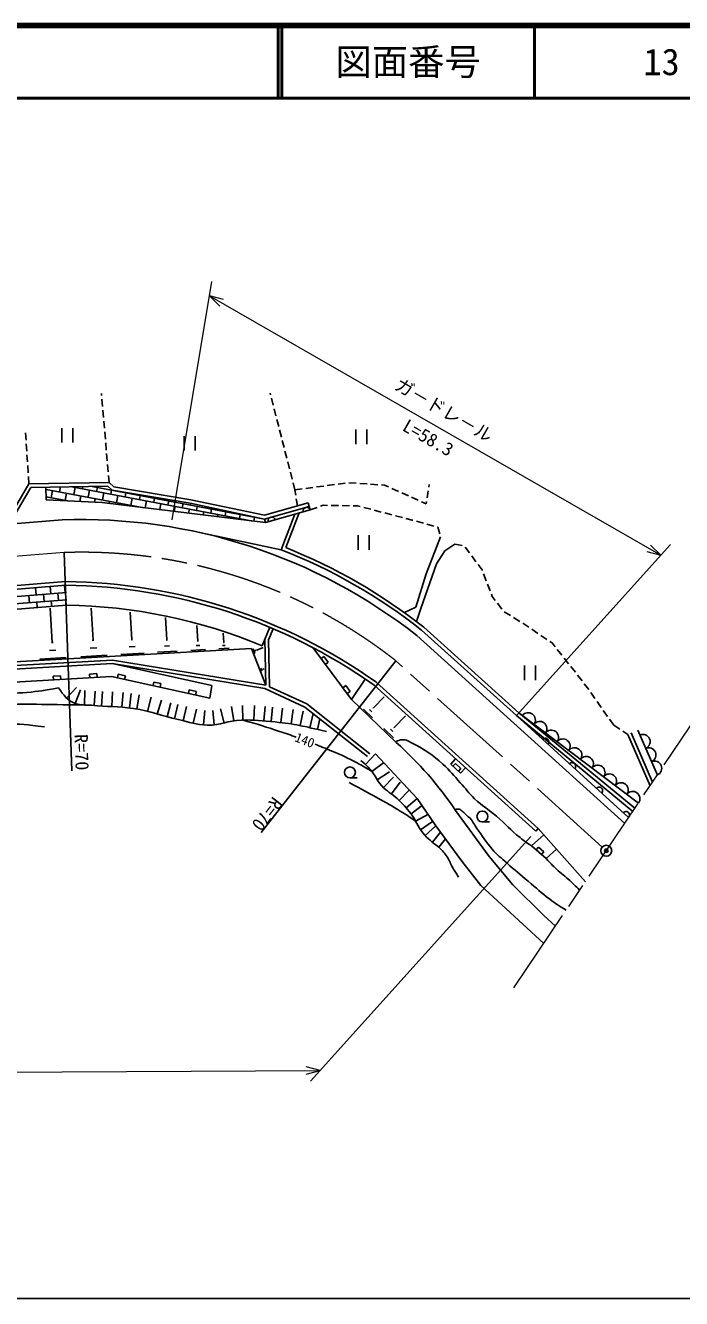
# Model space of a CAD drawing. Units: millimetres, scale not verified. Extents: x 40000 to 680000, y 20000 to 380000.
# Drawn here: x 473972 to 564244, y 205000 to 380000 of the extents above; entities that cross this region are included whole.
import ezdxf
from ezdxf.enums import TextEntityAlignment as Align

# ---------------------------------------------------------------- set-up
doc = ezdxf.new("R2010")
doc.units = ezdxf.units.MM
doc.header["$LTSCALE"] = 1000
doc.header["$PDMODE"] = 32
doc.header["$PDSIZE"] = 500
doc.linetypes.add('CHAIN', pattern=[18.5, 12, -1.5, 3.5, -1.5])
for name, color, linetype, lineweight in [('M-BGD', 7, 'Continuous', 25), ('M-BMK', 2, 'CHAIN', 13), ('M-BMK-SRVR', 3, 'Continuous', 25), ('M-STR-HTXT', 7, 'Continuous', 13), ('M-TTL', 2, 'Continuous', 140), ('M-TTL-BAND', 7, 'Continuous', 25), ('M-TTL-LINE', 7, 'Continuous', 50)]:
    doc.layers.add(name, color=color, linetype=linetype, lineweight=lineweight)
doc.layers.add('M-OTRS', color=6, linetype='Continuous')
doc.layers.add('M-TTL-TXT', color=7, linetype='Continuous')
doc.styles.add('@ＭＳ ゴシック', font='')
doc.styles.add('ＭＳ ゴシック', font='')
doc.styles.get('@ＭＳ ゴシック').set_extended_font_data('@MS Gothic')
doc.styles.get('ＭＳ ゴシック').set_extended_font_data('MS Gothic')

msp = doc.modelspace()

# ---------------------------------------------------------------- linework, layer by layer
at = {"layer": 'M-BGD'}
for p, q in [((484445, 329112), (484420, 329393)), ((507698, 329243), (507643, 329458)), ((484576, 327618), (484488, 328614)), ((508070, 327789), (507822, 328758)), ((508441, 326336), (508194, 327305)), ((484707, 326123), (484620, 327120)), ((484839, 324629), (484751, 325625)), ((508813, 324883), (508565, 325852)), ((474054, 322992), (473989, 323990)), ((478998, 324659), (478998, 322659)), ((480498, 324659), (480498, 322659)), ((484970, 323135), (484882, 324131)), ((509184, 323429), (508937, 324398)), ((519441, 324440), (519441, 322440)), ((520941, 324440), (520941, 322440)), ((474151, 321496), (474086, 322494)), ((485101, 321641), (485014, 322637)), ((495813, 323560), (495813, 321560)), ((497313, 323560), (497313, 321560)), ((509556, 321976), (509308, 322945)), ((474249, 319999), (474184, 320997)), ((485233, 320146), (485145, 321143)), ((509927, 320523), (509680, 321492)), ((474347, 318502), (474282, 319500)), ((485364, 318652), (485277, 319648)), ((510299, 319070), (510051, 320038)), ((510670, 317616), (510423, 318585)), ((474444, 317005), (472402, 313519)), ((474444, 317005), (474379, 318003)), ((485495, 317158), (474444, 317005)), ((485495, 317158), (485408, 318154)), ((486127, 316577), (485495, 317158)), ((511042, 316163), (510794, 317132)), ((515502, 316756), (516494, 316888)), ((516989, 316954), (517981, 317086)), ((518477, 317138), (519474, 317071)), ((519973, 317038), (520971, 316972)), ((521470, 316938), (522468, 316872)), ((522967, 316839), (523365, 316812)), ((523365, 316812), (523914, 316567)), ((529465, 316536), (529521, 316895)), ((474733, 316509), (472701, 313041)), ((485303, 316655), (474733, 316509)), ((476801, 316538), (476825, 314783)), ((476805, 316235), (490015, 313742)), ((476819, 315215), (479810, 314651)), ((477493, 315088), (477678, 316071)), ((478661, 315885), (478789, 316565)), ((479458, 314717), (479643, 315700)), ((480336, 316587), (505263, 311882)), ((480626, 315514), (480811, 316497)), ((481467, 314577), (481609, 315329)), ((481794, 316311), (481850, 316608)), ((482591, 315143), (482777, 316126)), ((483156, 316626), (506861, 312152)), ((483759, 315941), (483864, 316492)), ((484557, 314772), (484742, 315755)), ((485898, 316108), (485303, 316655)), ((485725, 315570), (485829, 316121)), ((496653, 314316), (485898, 316108)), ((496746, 314807), (486127, 316577)), ((486522, 314402), (486707, 315384)), ((487690, 315199), (487794, 315750)), ((488487, 314031), (488673, 315013)), ((488777, 315565), (488788, 315626)), ((489655, 314828), (489759, 315379)), ((490742, 315194), (490762, 315297)), ((491621, 314457), (491725, 315008)), ((511042, 316163), (512033, 316295)), ((511153, 315435), (511042, 316163)), ((512529, 316361), (513520, 316493)), ((514015, 316559), (515007, 316690)), ((524370, 316363), (525284, 315956)), ((525740, 315752), (526654, 315345)), ((527110, 315141), (528023, 314734)), ((529233, 315054), (529387, 316042)), ((476825, 314783), (484537, 314441)), ((483485, 314487), (483574, 314958)), ((484537, 314441), (489779, 313771)), ((485489, 314319), (485539, 314587)), ((487476, 314065), (487505, 314216)), ((489464, 313811), (489470, 313845)), ((489779, 313771), (506997, 311671)), ((490458, 313688), (490638, 314642)), ((492447, 313446), (492603, 314271)), ((492707, 314823), (492735, 314969)), ((493586, 314086), (493690, 314638)), ((494437, 313203), (494569, 313901)), ((494673, 314452), (494708, 314640)), ((495551, 313715), (495655, 314267)), ((496426, 312960), (496534, 313530)), ((496638, 314081), (496681, 314310)), ((506861, 312152), (496653, 314316)), ((506844, 312667), (496746, 314807)), ((497517, 313344), (497621, 313896)), ((498603, 313710), (498638, 313895)), ((499482, 312973), (499586, 313525)), ((500569, 313339), (500595, 313480)), ((512879, 314377), (506844, 312667)), ((513015, 313895), (506861, 312152)), ((513152, 313414), (506997, 311671)), ((511381, 313952), (511229, 314941)), ((512879, 314377), (513015, 313895)), ((513152, 313414), (513015, 313895)), ((513152, 313414), (514095, 313747)), ((514566, 313913), (514936, 314044)), ((514936, 314044), (515544, 314033)), ((516044, 314024), (517043, 314007)), ((517543, 313998), (518543, 313981)), ((519043, 313972), (519646, 313961)), ((519646, 313961), (520030, 313862)), ((520515, 313737), (521483, 313487)), ((521967, 313362), (522935, 313112)), ((528480, 314530), (529108, 314250)), ((529108, 314250), (529156, 314560)), ((479025, 312032), (442071, 309133)), ((498416, 312718), (498499, 313159)), ((500405, 312475), (500465, 312788)), ((501447, 312602), (501551, 313154)), ((502395, 312232), (502430, 312417)), ((502534, 312968), (502552, 313065)), ((503413, 312232), (503517, 312783)), ((504384, 311989), (504395, 312046)), ((504499, 312598), (504509, 312650)), ((505379, 311868), (505482, 312412)), ((506997, 311671), (506861, 312152)), ((509143, 307936), (511043, 312817)), ((509789, 308219), (511646, 312988)), ((523419, 312987), (524388, 312737)), ((524872, 312612), (525840, 312362)), ((526324, 312237), (527166, 312019)), ((527166, 312019), (527292, 311984)), ((527773, 311850), (528736, 311581)), ((509143, 307936), (497922, 310305)), ((519771, 309933), (519771, 307933)), ((521271, 309933), (521271, 307933)), ((529218, 311447), (530181, 311178)), ((530663, 311044), (530719, 311028)), ((530719, 311028), (530975, 310122)), ((531091, 309710), (529115, 304604)), ((531684, 307799), (533068, 308689)), ((533068, 308689), (534049, 308494)), ((534482, 308307), (535074, 307501)), ((541513, 285124), (562740, 308656)), ((479281, 307538), (480339, 277557)), ((530531, 305987), (531684, 307799)), ((535370, 307098), (535962, 306292)), ((529115, 304604), (527665, 300058)), ((528357, 299860), (530531, 305987)), ((536258, 305889), (536792, 305161)), ((536792, 305161), (536827, 305071)), ((537007, 304604), (537368, 303672)), ((479507, 303544), (442683, 300654)), ((479524, 303044), (442719, 300156)), ((477446, 301881), (477368, 302874)), ((479440, 302037), (479362, 303031)), ((537548, 303205), (537908, 302272)), ((454628, 300090), (479602, 302050)), ((454706, 299093), (479681, 301053)), ((474534, 300649), (474456, 301646)), ((475452, 301724), (475374, 302718)), ((476528, 300805), (476449, 301802)), ((478521, 300962), (478443, 301959)), ((479577, 300289), (479518, 301040)), ((538089, 301806), (538197, 301525)), ((538197, 301525), (538620, 300969)), ((479617, 300292), (442916, 297413)), ((475590, 299976), (475531, 300727)), ((477652, 295189), (477382, 299916)), ((477583, 300133), (477525, 300884)), ((483279, 295481), (483027, 299905)), ((488599, 295572), (488383, 299360)), ((527665, 300058), (526116, 299286)), ((527762, 298069), (528357, 299860)), ((538922, 300571), (539528, 299775)), ((539856, 299405), (540706, 298878)), ((493412, 295527), (493235, 298627)), ((497669, 295383), (497546, 297540)), ((541131, 298614), (541981, 298088)), ((542406, 297824), (542700, 297642)), ((542700, 297642), (543241, 297275)), ((501256, 295193), (501184, 296460)), ((507585, 297269), (506524, 294732)), ((508046, 297075), (507412, 295559)), ((556429, 270322), (527829, 296121)), ((541513, 285124), (528474, 296885)), ((541839, 285503), (528797, 297268)), ((543655, 296995), (544483, 296434)), ((544897, 296153), (545725, 295592)), ((462941, 291962), (505057, 294365)), ((477260, 294073), (478168, 294125)), ((477538, 295183), (477765, 295196)), ((482892, 294380), (483789, 294431)), ((483167, 295475), (483391, 295488)), ((488250, 294579), (489058, 294626)), ((488498, 295567), (488700, 295578)), ((493120, 294697), (493795, 294736)), ((493327, 295522), (493496, 295532)), ((496710, 294089), (498768, 294206)), ((497447, 294751), (497961, 294780)), ((497604, 295379), (497733, 295387)), ((500602, 294311), (502006, 294391)), ((501105, 294762), (501456, 294782)), ((501212, 295191), (501300, 295196)), ((507047, 289326), (505057, 294365)), ((505289, 294320), (505550, 293660)), ((505585, 294151), (505650, 293986)), ((505807, 294167), (505824, 294126)), ((505816, 294147), (506701, 294496)), ((506910, 295655), (507047, 289326)), ((507412, 295559), (507552, 289094)), ((518836, 287360), (513516, 294478)), ((546138, 295311), (546419, 295121)), ((546419, 295121), (546833, 294606)), ((547146, 294216), (547772, 293436)), ((462984, 291464), (485935, 292773)), ((463028, 290966), (485908, 292271)), ((475959, 292905), (479593, 293113)), ((481609, 293228), (485195, 293432)), ((506900, 288843), (485908, 292271)), ((499620, 289261), (485908, 292271)), ((507047, 289326), (485935, 292773)), ((487093, 293540), (490326, 293725)), ((492153, 293829), (494855, 293983)), ((524929, 292676), (506423, 269064)), ((515046, 293267), (514645, 292967)), ((515644, 292465), (515046, 293267)), ((515244, 292166), (515644, 292465)), ((548085, 293046), (548711, 292266)), ((463180, 289222), (485816, 290513)), ((478799, 290613), (477801, 290556)), ((477801, 290556), (477829, 290057)), ((478827, 290114), (478799, 290613)), ((483791, 290898), (482792, 290841)), ((482792, 290841), (482821, 290342)), ((483819, 290399), (483791, 290898)), ((499339, 287545), (485816, 290513)), ((486749, 290820), (486642, 290332)), ((487726, 290606), (486749, 290820)), ((487618, 290117), (487726, 290606)), ((506350, 291634), (506514, 291220)), ((506536, 291528), (506577, 291424)), ((506675, 291538), (506685, 291512)), ((506680, 291525), (506811, 291576)), ((542631, 292019), (542631, 290019)), ((544131, 292019), (544131, 290019)), ((549021, 291875), (549632, 291083)), ((549937, 290687), (550548, 289895)), ((479616, 287549), (481000, 288993)), ((491633, 289748), (491525, 289260)), ((492609, 289534), (491633, 289748)), ((492502, 289045), (492609, 289534)), ((499339, 287545), (499620, 289261)), ((506900, 288843), (512419, 286312)), ((507552, 289094), (512682, 286742)), ((518039, 289261), (517638, 288962)), ((518637, 288460), (518039, 289261)), ((520731, 290151), (518836, 287360)), ((544191, 269241), (521936, 289315)), ((544526, 269612), (522249, 289706)), ((550853, 289499), (551464, 288707)), ((480825, 286806), (481527, 288679)), ((482077, 286589), (482163, 288588)), ((483410, 286517), (483578, 288510)), ((484456, 286443), (484568, 288440)), ((485863, 286379), (485953, 288377)), ((487255, 286295), (487422, 288288)), ((488271, 286188), (488527, 288171)), ((489294, 286033), (489642, 288002)), ((490784, 285715), (491268, 287655)), ((492117, 285350), (492671, 287271)), ((496516, 288676), (496409, 288188)), ((497493, 288462), (496516, 288676)), ((497386, 287973), (497493, 288462)), ((518237, 288161), (518637, 288460)), ((518836, 287360), (524975, 281453)), ((521842, 286185), (523321, 287722)), ((551758, 288303), (552333, 287484)), ((552620, 287075), (553194, 286256)), ((493469, 284962), (493998, 286891)), ((494469, 284703), (494937, 286648)), ((495666, 284425), (496139, 286368)), ((497053, 284084), (497486, 286036)), ((498468, 283856), (498648, 285848)), ((499952, 283850), (499747, 285839)), ((501302, 284109), (500826, 286051)), ((502643, 284413), (502314, 286386)), ((503879, 284522), (503841, 286522)), ((505401, 284509), (505485, 286507)), ((506781, 284412), (506962, 286404)), ((507778, 284314), (507979, 286304)), ((509107, 284176), (509335, 286163)), ((510510, 283988), (510820, 285963)), ((511770, 283761), (512164, 285722)), ((512419, 286312), (521056, 279500)), ((512682, 286742), (521366, 279892)), ((513109, 283472), (513550, 285420)), ((520499, 286037), (521745, 284838)), ((521326, 285961), (521638, 285661)), ((521803, 286223), (521881, 286148)), ((558309, 273107), (541839, 285503)), ((541839, 285503), (557821, 272385)), ((553481, 285847), (554056, 285028)), ((514155, 283231), (514490, 284679)), ((524682, 283538), (524765, 283458)), ((524723, 283498), (526245, 285080)), ((556960, 271109), (541513, 285124)), ((541513, 285124), (557540, 271968)), ((554343, 284619), (554917, 283800)), ((554917, 283800), (555759, 283261)), ((523301, 283341), (524621, 282070)), ((524177, 283261), (524507, 282943)), ((556180, 282991), (556858, 282556)), ((559916, 275490), (556858, 282556)), ((560248, 275982), (557317, 282754)), ((560912, 276965), (558234, 283151)), ((520759, 278401), (522125, 279862)), ((521630, 277458), (523227, 278662)), ((522125, 279862), (527878, 273750)), ((533148, 279202), (532481, 278463)), ((532481, 278463), (533850, 277227)), ((533129, 278551), (532794, 278180)), ((533872, 277881), (533129, 278551)), ((518613, 276568), (519613, 276568)), ((522375, 276308), (524046, 277408)), ((523231, 275239), (524625, 276674)), ((533537, 277510), (533872, 277881)), ((534517, 277967), (533850, 277227)), ((524328, 274363), (525527, 275963)), ((525381, 273455), (526774, 274890)), ((526375, 272431), (527878, 273750)), ((527878, 273750), (530454, 269993)), ((527024, 271631), (528617, 272839)), ((527652, 270627), (529411, 271577)), ((533160, 272070), (537755, 265777)), ((528338, 269421), (529975, 270570)), ((528983, 268638), (530454, 269993)), ((530454, 269993), (533998, 265100)), ((536840, 270510), (537840, 270510)), ((544526, 269612), (544191, 269241)), ((544526, 269612), (551018, 262301)), ((529969, 267718), (531090, 269115)), ((530853, 267049), (531764, 268184)), ((545295, 268746), (543593, 267235)), ((543593, 267235), (545612, 265478)), ((544554, 267062), (544225, 266685)), ((545308, 266405), (544554, 267062)), ((544980, 266028), (545308, 266405)), ((547057, 266761), (545612, 265478)), ((533998, 265100), (536631, 261784)), ((537755, 265777), (541037, 261877)), ((536631, 261784), (545280, 253795)), ((541037, 261877), (545284, 257669)), ((545284, 257669), (546903, 256202))]:
    msp.add_line(p, q, dxfattribs=at)
for centre in [(518613, 277318), (536840, 271260)]:
    msp.add_circle(centre, 750, dxfattribs=at)
for centre, radius, start, end in [((512670, 313278), 500, 15.81919, 195.81919), ((481748, 237582), 74500, 51.79051, 92.09485), ((507860, 311915), 500, 15.81919, 195.81919), ((481748, 237582), 76000, 51.75239, 68.34802), ((481748, 237582), 75500, 51.76497, 68.72497), ((478784, 228378), 75170, 54.67343, 89.44856), ((478784, 228378), 74670, 54.69594, 89.43171), ((478784, 228378), 71920, 67.31179, 89.33591), ((543128, 284533), 1000, 323.03315, 143.03315), ((544726, 283330), 1000, 323.03315, 143.03315), ((545481, 281524), 500, 317.78306, 137.78306), ((546324, 282127), 1000, 323.03315, 143.03315), ((547922, 280925), 1000, 323.03315, 143.03315), ((558926, 281554), 1000, 293.40282, 113.40282), ((491567, 244045), 50153, 33.97184, 48.23287), ((549520, 279722), 1000, 323.03315, 143.03315), ((559720, 279719), 1000, 293.40282, 113.40282), ((549184, 278164), 500, 317.78306, 137.78306), ((551118, 278519), 1000, 323.03315, 143.03315), ((552716, 277317), 1000, 323.03315, 143.03315), ((560515, 277883), 1000, 293.40282, 113.40282), ((554314, 276114), 1000, 323.03315, 143.03315), ((552887, 274804), 500, 317.78306, 137.78306), ((555912, 274911), 1000, 323.03315, 143.03315), ((557510, 273708), 1000, 323.03315, 143.03315), ((556590, 271445), 500, 317.78306, 137.78306)]:
    msp.add_arc(centre, radius, start, end, dxfattribs=at)
for points, knots in [([(478516, 288936), (476508, 288548), (475870, 288478), (474158, 288318), (471105, 288032), (469375, 288466), (466308, 288445), (463818, 288427), (462426, 288247), (459935, 288234), (458099, 288224), (457493, 288230), (455234, 288289)], [0, 0, 0, 0, 1, 1, 1, 2, 2, 2, 3, 3, 3, 4, 4, 4, 4]), ([(515401, 282944), (512117, 283695), (511128, 283980), (508335, 284258), (506521, 284439), (505498, 284570), (503677, 284517), (501838, 284463), (500857, 283745), (499019, 283820), (497430, 283885), (496571, 284234), (495018, 284577), (492585, 285113), (491290, 285732), (488827, 286109), (486600, 286451), (485318, 286330), (483075, 286547), (482195, 286632), (481656, 286502), (480825, 286806), (479673, 287227), (479280, 287901), (478516, 288936)], [0, 0, 0, 0, 1, 1, 1, 2, 2, 2, 3, 3, 3, 4, 4, 4, 5, 5, 5, 6, 6, 6, 7, 7, 7, 8, 8, 8, 8]), ([(403918, 272107), (407689, 273735), (408684, 274150), (411695, 275556), (413793, 276537), (414959, 277104), (417037, 278126), (418839, 279013), (419792, 279631), (421636, 280425), (423217, 281107), (424115, 281477), (425761, 281981), (428598, 282849), (430225, 283220), (433133, 283807), (435815, 284348), (437319, 284660), (440031, 285024), (444423, 285614), (446901, 285830), (451324, 286106), (455597, 286373), (458000, 286321), (462280, 286444), (465212, 286528), (466854, 286598), (469787, 286647), (474587, 286727), (476146, 286678), (482077, 286589)], [0, 0, 0, 0, 1, 1, 1, 2, 2, 2, 3, 3, 3, 4, 4, 4, 5, 5, 5, 6, 6, 6, 7, 7, 7, 8, 8, 8, 9, 9, 9, 10, 10, 10, 10]), ([(476606, 283591), (474112, 283898), (473346, 283972), (471246, 284013), (468736, 284063), (467339, 283737), (464831, 283633), (459954, 283432), (457216, 283499), (452339, 283296), (449798, 283190), (448372, 283151), (445839, 282916), (444003, 282745), (442977, 282608), (441155, 282325), (438036, 281841), (436369, 281153), (433263, 280595), (432556, 280468), (432154, 280433), (431448, 280299), (429004, 279837), (428165, 279414), (425371, 278400)], [0, 0, 0, 0, 1, 1, 1, 2, 2, 2, 3, 3, 3, 4, 4, 4, 5, 5, 5, 6, 6, 6, 7, 7, 7, 8, 8, 8, 8]), ([(503879, 284522), (506304, 283826), (506965, 283618), (508920, 282968), (509772, 282685), (510511, 282433), (511201, 282188)], [0, 0, 0, 0, 1, 1, 1, 2, 2, 2, 2]), ([(524903, 281522), (525251, 281713), (525453, 281783), (525833, 281817), (526435, 281872), (526752, 281568), (527291, 281294), (529031, 280407), (529949, 279754), (531404, 278452), (532420, 277542), (532873, 276913), (533797, 275909), (534581, 275057), (534937, 274499), (535778, 273703), (536866, 272675), (537635, 272285), (538770, 271310), (540072, 270192), (540655, 269394), (542023, 268357), (542623, 267901), (542835, 267734), (543593, 267235)], [0, 0, 0, 0, 1, 1, 1, 2, 2, 2, 3, 3, 3, 4, 4, 4, 5, 5, 5, 6, 6, 6, 7, 7, 7, 8, 8, 8, 8]), ([(513812, 281206), (514515, 280927), (515260, 280620), (516119, 280259), (517506, 279676), (518284, 279342), (519607, 278626), (520410, 278192), (520686, 278039), (521630, 277458)], [0, 0, 0, 0, 1, 1, 1, 2, 2, 2, 3, 3, 3, 3]), ([(530853, 267049), (529798, 267830), (529409, 268128), (528665, 268998), (527877, 269919), (527756, 270665), (527024, 271631), (526355, 272512), (525908, 272951), (525109, 273716), (524329, 274464), (523708, 274687), (522989, 275494), (522163, 276422), (521992, 277184), (521109, 278058), (520739, 278424), (520597, 278571), (520117, 278947)], [0, 0, 0, 0, 1, 1, 1, 2, 2, 2, 3, 3, 3, 4, 4, 4, 5, 5, 5, 6, 6, 6, 6]), ([(518501, 275934), (520416, 274917), (520918, 274656), (522445, 273797), (523660, 273113), (524355, 272752), (525537, 272012), (526374, 271488), (526651, 271308), (527652, 270627)], [0, 0, 0, 0, 1, 1, 1, 2, 2, 2, 3, 3, 3, 3]), ([(548366, 258369), (547271, 259061), (546961, 259274), (546098, 259907), (544886, 260796), (544295, 261407), (543144, 262374), (542002, 263335), (541338, 263845), (540228, 264842), (539405, 265581), (538883, 265941), (538171, 266786), (537284, 267841), (536875, 268503), (536078, 269628), (535700, 270160), (535588, 270535), (535143, 271011), (534931, 271238), (534776, 271328), (534545, 271535), (534337, 271721), (534254, 271866), (534021, 272021), (533831, 272147), (533726, 272289), (533498, 272283), (533336, 272278), (533243, 272239), (533103, 272155)], [0, 0, 0, 0, 1, 1, 1, 2, 2, 2, 3, 3, 3, 4, 4, 4, 5, 5, 5, 6, 6, 6, 7, 7, 7, 8, 8, 8, 9, 9, 9, 10, 10, 10, 10]), ([(530853, 267049), (531415, 266472), (531613, 266274), (531994, 265698), (532355, 265153), (532438, 264778), (532765, 264211), (533058, 263705), (533168, 263536), (533564, 262945)], [0, 0, 0, 0, 1, 1, 1, 2, 2, 2, 3, 3, 3, 3]), ([(545612, 265478), (546265, 264767), (546456, 264567), (547033, 264019), (547716, 263370), (548174, 263090), (548865, 262449), (549408, 261944), (549587, 261768), (550221, 261120)], [0, 0, 0, 0, 1, 1, 1, 2, 2, 2, 3, 3, 3, 3])]:
    msp.add_open_spline(points, degree=3, knots=knots, dxfattribs=at)
msp.add_point((553888, 266554), dxfattribs=at)
at = {"layer": 'M-BMK'}
for p, q in [((479281, 307538), (468066, 306658)), ((553331, 267056), (524929, 292676)), ((541172, 247707), (566603, 285401))]:
    msp.add_line(p, q, dxfattribs=at)
msp.add_arc((481748, 237582), 70000, 51.91215, 92.01917, dxfattribs=at)
at = {"layer": 'M-BMK-SRVR'}
msp.add_circle((553888, 266554), 750, dxfattribs=at)
at = {"layer": 'M-OTRS'}
msp.add_point((553888, 266554), dxfattribs=at)
at = {"layer": 'M-STR-HTXT'}
for p, q in [((494161, 312054), (499619, 344802)), ((499290, 342830), (561401, 307171)), ((501223, 342317), (499290, 342830)), ((499290, 342830), (500708, 341419)), ((561401, 307171), (559983, 308582)), ((559468, 307684), (561401, 307171)), ((543521, 268498), (513180, 234863)), ((155303, 234383), (514520, 236348)), ((514520, 236348), (512585, 236855)), ((512591, 235820), (514520, 236348))]:
    msp.add_line(p, q, dxfattribs=at)
at = {"layer": 'M-TTL'}
msp.add_line((680000, 380000), (40000, 380000), dxfattribs=at)
at = {"layer": 'M-TTL-BAND'}
msp.add_line((40000, 205000), (579000, 205000), dxfattribs=at)
at = {"layer": 'M-TTL-LINE'}
for p, q in [((508747, 380000), (508747, 370000)), ((509247, 380000), (509247, 370000)), ((543997, 380000), (543997, 370000)), ((40000, 370000), (680000, 370000))]:
    msp.add_line(p, q, dxfattribs=at)

# ---------------------------------------------------------------- texts
at = {"layer": 'M-BGD', "style": 'ＭＳ ゴシック'}
msp.add_text('R=70', height=1833, rotation=272.019, dxfattribs=at).set_placement((480339, 277557), align=Align.BOTTOM_RIGHT)
msp.add_text('140', height=1320, rotation=338.552, dxfattribs=at).set_placement((512419, 281755), align=Align.MIDDLE_CENTER)
msp.add_text('R=70', height=1833, rotation=231.912, dxfattribs=at).set_placement((506423, 269064), align=Align.TOP_RIGHT)
at = {"layer": 'M-STR-HTXT', "style": 'ＭＳ ゴシック'}
msp.add_text('ガ－ドレ－ル', height=1833, rotation=330.139, dxfattribs=at).set_placement((530843, 325868), align=Align.BOTTOM_CENTER)
at = {"layer": 'M-STR-HTXT', "style": '@ＭＳ ゴシック'}
msp.add_text('L=58.3', height=1833, rotation=330.139, dxfattribs=at).set_placement((529848, 324133), align=Align.TOP_CENTER)
at = {"layer": 'M-TTL-TXT', "style": 'ＭＳ ゴシック'}
for s, p in [('図面番号', (526622, 375000)), ('13', (561497, 375000))]:
    msp.add_text(s, height=3666, dxfattribs=at).set_placement(p, align=Align.MIDDLE_CENTER)

doc.saveas('drawing.dxf')
